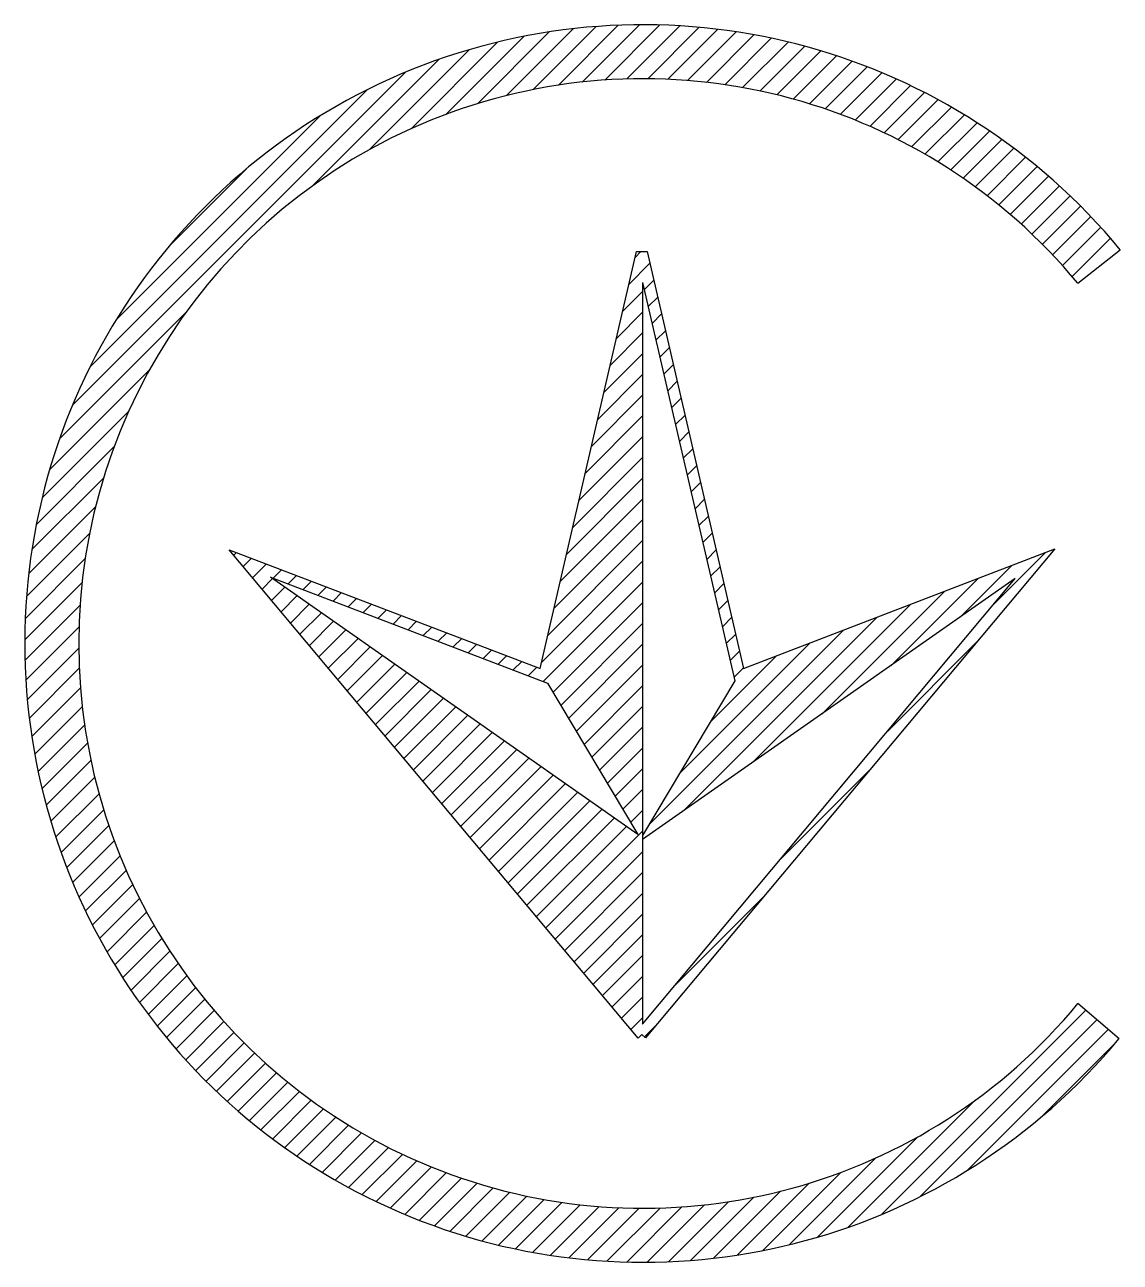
# Model space of a CAD drawing. Extents: x 6.59 to 7.52, y 9.5 to 10.56.
import ezdxf

# ---------------------------------------------------------------- set-up
doc = ezdxf.new("R2010")
doc.units = 0
doc.header["$LTSCALE"] = 16.335
doc.header["$MEASUREMENT"] = 0
doc.layers.get('0').update_dxf_attribs({"color": 1, "linetype": 'CONTINUOUS'})

msp = doc.modelspace()

# ---------------------------------------------------------------- hatches: boundary and pattern name
h = msp.add_hatch()
h.set_pattern_fill('ANSI31', color=256, scale=0.1, style=0)
h.paths.add_polyline_path([(7.4854, 10.3388), (7.5216, 10.3673, 2.777061), (7.5205, 9.6954), (7.4855, 9.7253, -2.775717)])
h = msp.add_hatch()
h.set_pattern_fill('ANSI31', color=256, scale=0.1, style=0)
h.paths.add_polyline_path([(7.4657, 10.1125), (7.2006, 10.0107), (7.1185, 10.3658), (7.1093, 10.3658), (7.0272, 10.0108), (6.7621, 10.1119), (7.1108, 9.6959), (7.114, 9.6989), (7.117, 9.696)])
h.paths.add_polyline_path([(6.7974, 10.0886), (7.0334, 9.9983), (7.1106, 9.8694)], flags=16)
h.paths.add_polyline_path([(7.1145, 10.3395), (7.1932, 10.0001), (7.1145, 9.8686), (7.1145, 9.865), (7.4321, 10.0873), (7.1145, 9.7077)], flags=16)

# ---------------------------------------------------------------- linework, layer by layer
at = {"color": 1}
for p, q in [((7.0272, 10.0108), (7.1093, 10.3658)), ((7.1093, 10.3658), (7.1185, 10.3658)), ((7.1185, 10.3658), (7.2006, 10.0107)), ((7.4854, 10.3388), (7.5216, 10.3673)), ((7.1145, 10.3395), (7.1145, 9.7077)), ((7.1145, 10.3395), (7.1932, 10.0001)), ((7.1108, 9.6959), (6.7621, 10.1119)), ((6.7621, 10.1119), (7.0272, 10.0108)), ((7.4657, 10.1125), (7.117, 9.696)), ((7.2006, 10.0107), (7.4657, 10.1125)), ((7.1145, 9.7077), (7.4321, 10.0873)), ((7.4321, 10.0873), (7.1145, 9.865)), ((7.1932, 10.0001), (7.1145, 9.8686)), ((7.5205, 9.6954), (7.4855, 9.7253)), ((7.114, 9.6989), (7.1108, 9.6959)), ((7.114, 9.6989), (7.117, 9.696))]:
    msp.add_line(p, q, dxfattribs=at)
for p, q in [((6.7974, 10.0886), (7.0334, 9.9983)), ((7.1106, 9.8694), (6.7974, 10.0886)), ((7.0334, 9.9983), (7.1106, 9.8694))]:
    msp.add_line(p, q)
for radius, start, end in [(0.527, 39.5125, 320.2981), (0.481, 39.6346, 320.3849)]:
    msp.add_arc((7.115, 10.032), radius, start, end, dxfattribs=at)

doc.saveas('drawing.dxf')
